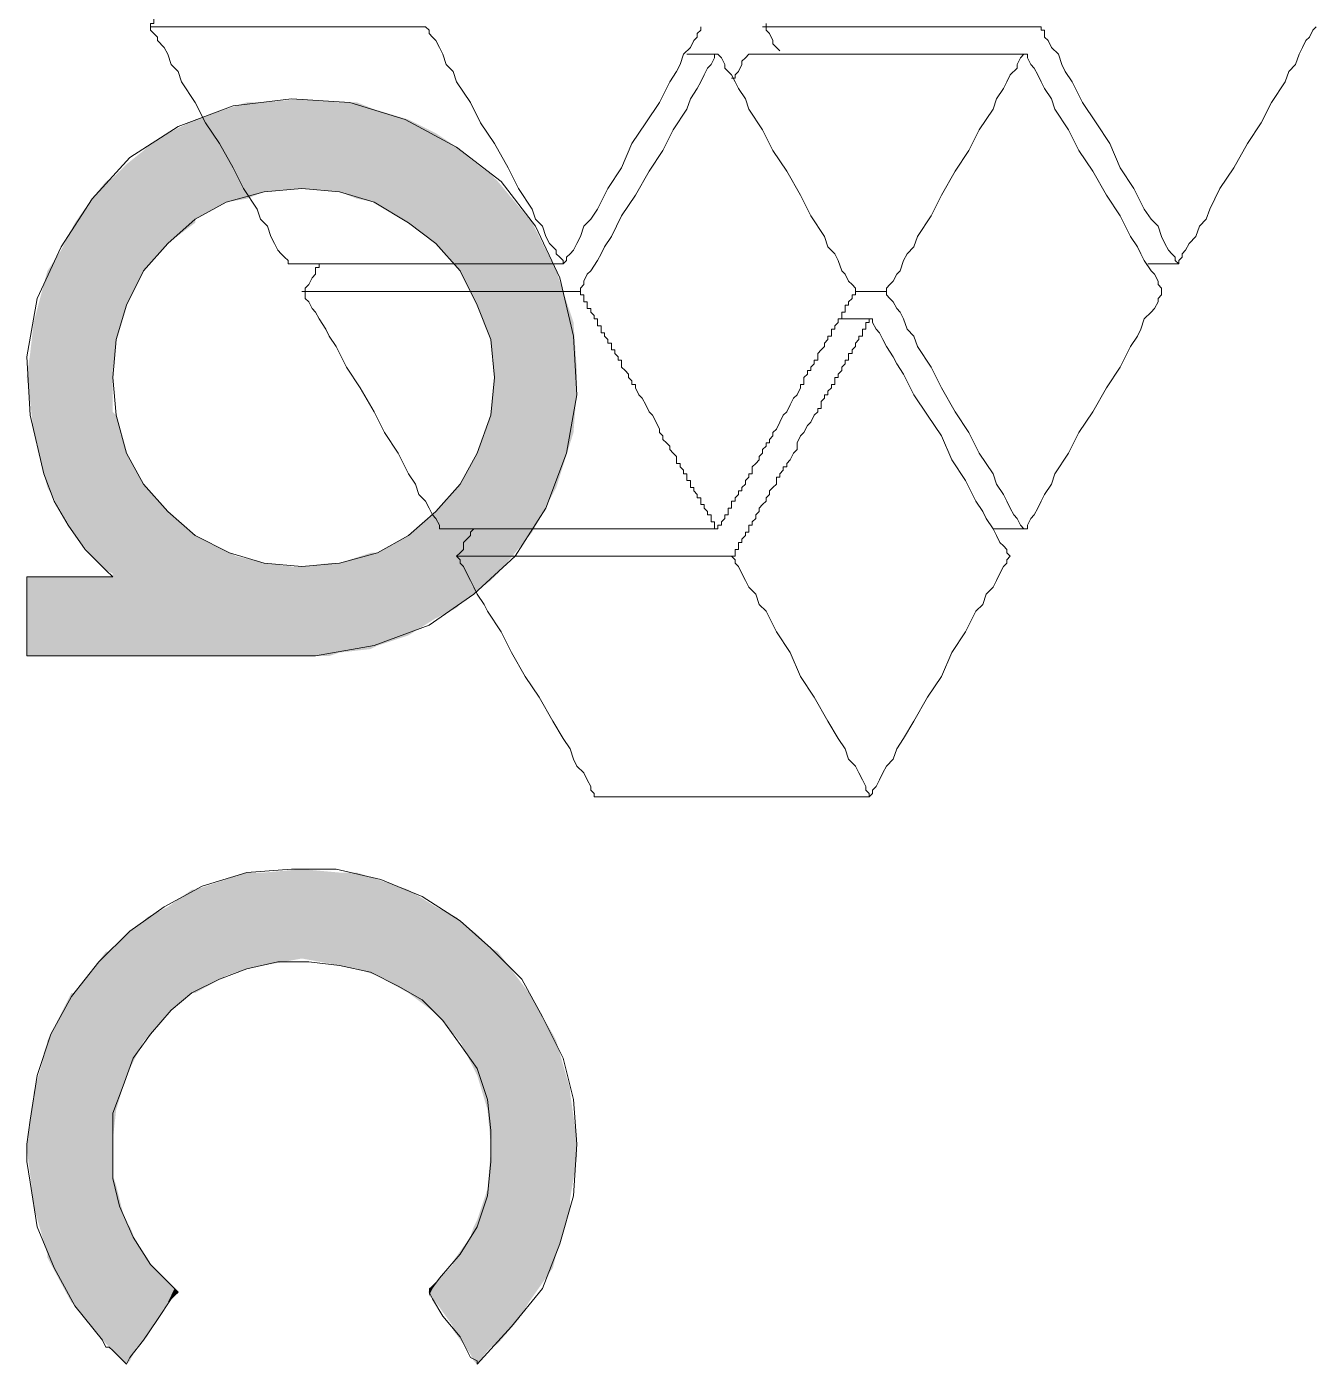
# Model space of a CAD drawing. Header units: millimetres. Extents: x 0 to 210, y 0 to 297.
# Drawn here: x 16.38 to 32.26, y 89.45 to 105.92 of the extents above; entities that cross this region are included whole.
import ezdxf

# ---------------------------------------------------------------- set-up
doc = ezdxf.new("R2010")
doc.units = ezdxf.units.MM
doc.header["$MEASUREMENT"] = 0
doc.layers.get('0').update_dxf_attribs({"linetype": 'CONTINUOUS'})

msp = doc.modelspace()

# ---------------------------------------------------------------- hatches: boundary and pattern name
at = {"true_color": 0x42556b}
for points in [[(18.838, 104.902), (18.457, 103.547), (18.457, 104.775)], [(18.838, 104.902), (18.838, 103.759), (18.457, 103.547)], [(19.092, 104.987), (18.838, 103.759), (18.838, 104.902)], [(19.092, 104.987), (19.092, 103.801), (18.838, 103.759)], [(19.304, 104.987), (19.092, 103.801), (19.092, 104.987)], [(19.304, 104.987), (19.304, 103.886), (19.092, 103.801)], [(19.77, 105.029), (19.304, 103.886), (19.304, 104.987)], [(19.77, 105.029), (19.77, 103.928), (19.304, 103.886)], [(20.235, 104.987), (19.77, 103.928), (19.77, 105.029)], [(20.235, 104.987), (20.235, 103.886), (19.77, 103.928)], [(20.447, 104.987), (20.235, 103.886), (20.235, 104.987)], [(20.447, 104.987), (20.447, 103.801), (20.235, 103.886)], [(20.659, 104.902), (20.447, 103.801), (20.447, 104.987)], [(20.659, 104.902), (20.659, 103.759), (20.447, 103.801)], [(21.082, 104.775), (20.659, 103.759), (20.659, 104.902)], [(18.457, 104.775), (18.119, 103.251), (18.119, 104.606)], [(18.457, 104.775), (18.457, 103.505), (18.119, 103.251)], [(21.082, 104.775), (21.082, 103.505), (20.659, 103.759)], [(21.421, 104.606), (21.082, 103.505), (21.082, 104.775)], [(18.119, 104.606), (17.865, 102.955), (17.865, 104.436)], [(18.119, 104.606), (18.119, 103.251), (17.865, 102.955)], [(21.421, 104.606), (21.421, 103.251), (21.082, 103.505)], [(21.675, 104.436), (21.421, 103.251), (21.421, 104.606)], [(17.865, 104.436), (17.822, 102.912), (17.822, 104.394)], [(17.865, 104.436), (17.865, 102.955), (17.822, 102.912)], [(21.675, 104.436), (21.675, 102.955), (21.421, 103.251)], [(21.717, 104.394), (21.675, 102.955), (21.675, 104.436)], [(17.822, 104.394), (17.611, 102.489), (17.611, 104.225)], [(17.822, 104.394), (17.822, 102.912), (17.611, 102.489)], [(21.717, 104.394), (21.717, 102.912), (21.675, 102.955)], [(21.929, 104.225), (21.717, 102.912), (21.717, 104.394)], [(17.484, 104.098), (17.441, 101.685), (17.441, 104.055)], [(17.484, 104.098), (17.484, 102.066), (17.441, 101.685)], [(17.611, 104.225), (17.484, 102.066), (17.484, 104.098)], [(17.611, 104.225), (17.611, 102.489), (17.484, 102.066)], [(21.929, 104.225), (21.929, 102.489), (21.717, 102.912)], [(22.098, 104.098), (21.929, 102.489), (21.929, 104.225)], [(22.098, 104.098), (22.098, 102.066), (21.929, 102.489)], [(22.14, 104.055), (22.098, 102.066), (22.098, 104.098)], [(17.357, 104.013), (17.187, 99.399), (17.187, 103.801)], [(17.357, 104.013), (17.357, 99.229), (17.187, 99.399)], [(17.441, 104.055), (17.357, 99.229), (17.357, 104.013)], [(17.441, 104.055), (17.441, 99.187), (17.357, 99.229)], [(22.14, 104.055), (22.14, 101.6), (22.098, 102.066)], [(22.183, 104.013), (22.14, 99.145), (22.14, 104.055)], [(22.183, 104.013), (22.183, 99.187), (22.14, 99.145)], [(22.606, 103.505), (22.183, 99.187), (22.183, 104.013)], [(17.187, 103.801), (16.976, 99.653), (16.976, 103.505)], [(17.187, 103.801), (17.187, 99.399), (16.976, 99.653)], [(16.976, 103.505), (16.806, 99.949), (16.806, 103.166)], [(16.976, 103.505), (16.976, 99.653), (16.806, 99.949)], [(22.606, 103.505), (22.606, 99.695), (22.183, 99.187)], [(22.902, 102.912), (22.606, 99.695), (22.606, 103.505)], [(16.806, 103.166), (16.637, 100.245), (16.637, 102.912)], [(16.806, 103.166), (16.806, 99.949), (16.637, 100.245)], [(16.637, 102.912), (16.468, 100.923), (16.468, 102.277)], [(16.637, 102.912), (16.637, 100.245), (16.468, 100.923)], [(22.902, 102.912), (22.902, 100.245), (22.606, 99.695)], [(23.114, 102.277), (22.902, 100.245), (22.902, 102.912)], [(16.468, 102.277), (16.425, 101.304), (16.425, 101.896)], [(16.468, 102.277), (16.468, 100.923), (16.425, 101.304)], [(23.114, 102.277), (23.114, 100.923), (22.902, 100.245)], [(23.156, 101.685), (23.114, 100.923), (23.114, 102.277)], [(16.425, 101.896), (16.425, 101.304), (16.383, 101.6)], [(23.156, 101.685), (23.156, 101.473), (23.114, 100.923)], [(22.14, 101.6), (22.098, 99.102), (22.098, 101.134)], [(22.14, 101.6), (22.14, 99.145), (22.098, 99.102)], [(17.484, 101.134), (17.441, 98.171), (17.441, 101.177)], [(17.484, 101.134), (17.484, 98.171), (17.441, 98.171)], [(17.611, 100.669), (17.484, 98.171), (17.484, 101.134)], [(22.098, 101.134), (21.929, 98.975), (21.929, 100.669)], [(22.098, 101.134), (22.098, 99.102), (21.929, 98.975)], [(17.611, 100.669), (17.611, 98.171), (17.484, 98.171)], [(17.822, 100.288), (17.611, 98.171), (17.611, 100.669)], [(21.929, 100.669), (21.717, 98.806), (21.717, 100.288)], [(21.929, 100.669), (21.929, 98.975), (21.717, 98.806)], [(17.822, 100.288), (17.822, 98.171), (17.611, 98.171)], [(18.076, 99.991), (17.822, 98.171), (17.822, 100.288)], [(21.675, 100.245), (21.421, 98.637), (21.421, 99.949)], [(21.675, 100.245), (21.675, 98.764), (21.421, 98.637)], [(21.717, 100.288), (21.675, 98.764), (21.675, 100.245)], [(21.717, 100.288), (21.717, 98.806), (21.675, 98.764)], [(18.076, 99.991), (18.076, 98.171), (17.822, 98.171)], [(18.119, 99.949), (18.076, 98.171), (18.076, 99.991)], [(18.119, 99.949), (18.119, 98.171), (18.076, 98.171)], [(18.457, 99.653), (18.119, 98.171), (18.119, 99.949)], [(21.421, 99.949), (21.082, 98.425), (21.082, 99.653)], [(21.421, 99.949), (21.421, 98.637), (21.082, 98.425)], [(18.457, 99.653), (18.457, 98.171), (18.119, 98.171)], [(18.881, 99.441), (18.457, 98.171), (18.457, 99.653)], [(21.082, 99.653), (20.701, 98.298), (20.701, 99.441)], [(21.082, 99.653), (21.082, 98.425), (20.701, 98.298)], [(18.881, 99.441), (18.881, 98.171), (18.457, 98.171)], [(18.965, 99.399), (18.881, 98.171), (18.881, 99.441)], [(18.965, 99.399), (18.965, 98.171), (18.881, 98.171)], [(19.304, 99.314), (18.965, 98.171), (18.965, 99.399)], [(19.304, 99.314), (19.304, 98.171), (18.965, 98.171)], [(19.346, 99.314), (19.304, 98.171), (19.304, 99.314)], [(19.346, 99.314), (19.346, 98.171), (19.304, 98.171)], [(19.643, 99.272), (19.346, 98.171), (19.346, 99.314)], [(20.108, 99.314), (19.77, 98.171), (19.77, 99.272)], [(20.108, 99.314), (20.108, 98.171), (19.77, 98.171)], [(20.235, 99.314), (20.108, 98.171), (20.108, 99.314)], [(20.235, 99.314), (20.235, 98.213), (20.108, 98.171)], [(20.616, 99.441), (20.235, 98.213), (20.235, 99.314)], [(20.616, 99.441), (20.616, 98.256), (20.235, 98.213)], [(20.701, 99.441), (20.616, 98.256), (20.616, 99.441)], [(20.701, 99.441), (20.701, 98.298), (20.616, 98.256)], [(16.425, 99.145), (16.383, 98.171), (16.383, 99.145)], [(16.425, 99.145), (16.425, 98.171), (16.383, 98.171)], [(16.552, 99.145), (16.425, 98.171), (16.425, 99.145)], [(16.552, 99.145), (16.552, 98.171), (16.425, 98.171)], [(16.722, 99.145), (16.552, 98.171), (16.552, 99.145)], [(16.722, 99.145), (16.722, 98.171), (16.552, 98.171)], [(16.891, 99.145), (16.722, 98.171), (16.722, 99.145)], [(16.891, 99.145), (16.891, 98.171), (16.722, 98.171)], [(16.933, 99.145), (16.891, 98.171), (16.891, 99.145)], [(16.933, 99.145), (16.933, 98.171), (16.891, 98.171)], [(17.272, 99.145), (16.933, 98.171), (16.933, 99.145)], [(17.272, 99.145), (17.272, 98.171), (16.933, 98.171)], [(17.399, 99.145), (17.272, 98.171), (17.272, 99.145)], [(17.399, 99.145), (17.399, 98.171), (17.272, 98.171)], [(17.441, 99.145), (17.399, 98.171), (17.399, 99.145)], [(17.441, 99.145), (17.441, 98.171), (17.399, 98.171)], [(19.643, 99.272), (19.643, 98.171), (19.346, 98.171)], [(19.77, 99.272), (19.643, 98.171), (19.643, 99.272)], [(19.77, 99.272), (19.77, 98.171), (19.643, 98.171)], [(19.77, 95.546), (19.304, 94.361), (19.304, 95.504)], [(19.77, 95.546), (19.77, 94.446), (19.304, 94.361)], [(20.235, 95.504), (19.77, 94.446), (19.77, 95.546)], [(18.838, 95.419), (18.457, 94.022), (18.457, 95.292)], [(18.838, 95.419), (18.838, 94.234), (18.457, 94.022)], [(19.092, 95.504), (18.838, 94.234), (18.838, 95.419)], [(19.092, 95.504), (19.092, 94.319), (18.838, 94.234)], [(19.304, 95.504), (19.092, 94.319), (19.092, 95.504)], [(19.304, 95.504), (19.304, 94.361), (19.092, 94.319)], [(20.235, 95.504), (20.235, 94.361), (19.77, 94.446)], [(20.447, 95.504), (20.235, 94.361), (20.235, 95.504)], [(20.447, 95.504), (20.447, 94.319), (20.235, 94.361)], [(20.701, 95.419), (20.447, 94.319), (20.447, 95.504)], [(20.701, 95.419), (20.701, 94.234), (20.447, 94.319)], [(21.082, 95.292), (20.701, 94.234), (20.701, 95.419)], [(18.415, 95.292), (18.119, 93.768), (18.119, 95.081)], [(18.415, 95.292), (18.415, 94.022), (18.119, 93.768)], [(18.457, 95.292), (18.415, 94.022), (18.415, 95.292)], [(18.457, 95.292), (18.457, 94.022), (18.415, 94.022)], [(21.082, 95.292), (21.082, 94.022), (20.701, 94.234)], [(21.421, 95.081), (21.082, 94.022), (21.082, 95.292)], [(18.119, 95.081), (17.865, 93.472), (17.865, 94.954)], [(18.119, 95.081), (18.119, 93.768), (17.865, 93.472)], [(21.421, 95.081), (21.421, 93.768), (21.082, 94.022)], [(21.675, 94.954), (21.421, 93.768), (21.421, 95.081)], [(17.822, 94.911), (17.611, 93.006), (17.611, 94.742)], [(17.822, 94.911), (17.822, 93.43), (17.611, 93.006)], [(17.865, 94.954), (17.822, 93.43), (17.822, 94.911)], [(17.865, 94.954), (17.865, 93.472), (17.822, 93.43)], [(21.675, 94.954), (21.675, 93.472), (21.421, 93.768)], [(21.717, 94.911), (21.675, 93.472), (21.675, 94.954)], [(21.717, 94.911), (21.717, 93.43), (21.675, 93.472)], [(21.929, 94.742), (21.717, 93.43), (21.717, 94.911)], [(17.611, 94.742), (17.484, 92.583), (17.484, 94.615)], [(17.611, 94.742), (17.611, 93.006), (17.484, 92.583)], [(21.929, 94.742), (21.929, 93.006), (21.717, 93.43)], [(22.056, 94.615), (21.929, 93.006), (21.929, 94.742)], [(17.357, 94.53), (16.976, 90.17), (16.976, 94.022)], [(17.357, 94.53), (17.357, 89.704), (16.976, 90.17)], [(17.399, 94.53), (17.357, 89.704), (17.357, 94.53)], [(17.399, 94.53), (17.399, 89.662), (17.357, 89.704)], [(17.441, 94.573), (17.399, 89.662), (17.399, 94.53)], [(17.441, 94.573), (17.441, 89.62), (17.399, 89.662)], [(17.484, 94.615), (17.441, 92.202), (17.441, 94.573)], [(17.484, 94.615), (17.484, 92.583), (17.441, 92.202)], [(22.056, 94.615), (22.056, 92.583), (21.929, 93.006)], [(22.098, 94.573), (22.056, 92.583), (22.056, 94.615)], [(22.098, 94.573), (22.098, 92.117), (22.056, 92.583)], [(22.183, 94.53), (22.098, 89.662), (22.098, 94.573)], [(22.183, 94.53), (22.183, 89.704), (22.098, 89.662)], [(22.437, 94.192), (22.183, 89.704), (22.183, 94.53)], [(22.437, 94.192), (22.437, 90.001), (22.183, 89.704)], [(22.564, 94.022), (22.437, 90.001), (22.437, 94.192)], [(16.933, 94.022), (16.637, 90.763), (16.637, 93.43)], [(16.933, 94.022), (16.933, 90.212), (16.637, 90.763)], [(16.976, 94.022), (16.933, 90.212), (16.933, 94.022)], [(16.976, 94.022), (16.976, 90.17), (16.933, 90.212)], [(22.564, 94.022), (22.564, 90.212), (22.437, 90.001)], [(22.86, 93.514), (22.564, 90.212), (22.564, 94.022)], [(16.637, 93.387), (16.468, 91.398), (16.468, 92.795)], [(16.637, 93.387), (16.637, 90.805), (16.468, 91.398)], [(22.86, 93.514), (22.86, 90.636), (22.564, 90.212)], [(22.902, 93.43), (22.86, 90.636), (22.86, 93.514)], [(22.902, 93.43), (22.902, 90.805), (22.86, 90.636)], [(23.072, 92.837), (22.902, 90.805), (22.902, 93.43)], [(16.468, 92.752), (16.425, 91.779), (16.425, 92.414)], [(16.468, 92.752), (16.468, 91.44), (16.425, 91.779)], [(23.072, 92.837), (23.072, 91.355), (22.902, 90.805)], [(23.156, 92.202), (23.072, 91.482), (23.072, 92.795)], [(16.425, 92.414), (16.425, 91.779), (16.383, 92.117)], [(22.098, 92.117), (22.056, 89.62), (22.056, 91.609)], [(22.098, 92.117), (22.098, 89.662), (22.056, 89.62)], [(23.156, 92.202), (23.156, 91.99), (23.072, 91.482)], [(17.484, 91.652), (17.441, 89.62), (17.441, 91.779)], [(17.484, 91.652), (17.484, 89.577), (17.441, 89.62)], [(17.568, 91.313), (17.484, 89.577), (17.484, 91.652)], [(22.056, 91.609), (21.929, 89.45), (21.929, 91.228)], [(22.056, 91.609), (22.056, 89.62), (21.929, 89.45)], [(17.568, 91.313), (17.568, 89.493), (17.484, 89.577)], [(17.611, 91.186), (17.568, 89.493), (17.568, 91.313)], [(17.611, 91.186), (17.611, 89.45), (17.568, 89.493)], [(17.653, 91.144), (17.611, 89.45), (17.611, 91.186)], [(17.653, 91.144), (17.653, 89.493), (17.611, 89.45)], [(17.738, 90.932), (17.653, 89.493), (17.653, 91.144)], [(21.886, 91.144), (21.844, 89.577), (21.844, 91.017)], [(21.886, 91.144), (21.886, 89.493), (21.844, 89.577)], [(21.929, 91.228), (21.886, 89.493), (21.886, 91.144)], [(21.929, 91.228), (21.929, 89.45), (21.886, 89.493)], [(17.738, 90.932), (17.738, 89.662), (17.653, 89.493)], [(17.865, 90.763), (17.738, 89.662), (17.738, 90.932)], [(21.844, 91.017), (21.632, 89.874), (21.632, 90.72)], [(21.844, 91.017), (21.844, 89.577), (21.632, 89.874)], [(17.865, 90.763), (17.865, 89.789), (17.738, 89.662)], [(17.907, 90.678), (17.865, 89.789), (17.865, 90.763)], [(17.907, 90.678), (17.907, 89.874), (17.865, 89.789)], [(18.119, 90.466), (17.907, 89.874), (17.907, 90.678)], [(21.632, 90.678), (21.421, 90.212), (21.421, 90.466)], [(21.632, 90.678), (21.632, 89.916), (21.421, 90.212)], [(18.119, 90.466), (18.119, 90.212), (17.907, 89.874)], [(18.203, 90.382), (18.119, 90.212), (18.119, 90.466)], [(21.421, 90.466), (21.336, 90.297), (21.336, 90.382)], [(21.421, 90.466), (21.421, 90.212), (21.336, 90.297)], [(18.203, 90.382), (18.203, 90.297), (18.119, 90.212)], [(18.246, 90.339), (18.203, 90.297), (18.203, 90.382)]]:
    msp.add_hatch(color=0, dxfattribs=at).paths.add_polyline_path(points)

# ---------------------------------------------------------------- linework, layer by layer
at = {"color": 0, "linetype": 'Continuous', "lineweight": 18, "true_color": 0xb1b4b4}
for points in [[(17.907, 105.918), (17.907, 105.96), (17.949, 105.96), (17.949, 106.045), (17.992, 106.087), (18.034, 106.172), (18.076, 106.214), (18.076, 106.257)], [(17.907, 105.918), (17.907, 105.876), (17.949, 105.833), (17.992, 105.791), (17.992, 105.749), (18.076, 105.664), (18.119, 105.579), (18.161, 105.452), (18.246, 105.368), (18.288, 105.241), (18.457, 104.987), (18.584, 104.733), (18.754, 104.479), (18.923, 104.182), (19.05, 103.928), (19.219, 103.674), (19.262, 103.547), (19.346, 103.463), (19.389, 103.336), (19.431, 103.251), (19.473, 103.166), (19.516, 103.124), (19.558, 103.082), (19.6, 103.039), (19.6, 102.997)], [(21.294, 105.918), (21.251, 105.918), (21.209, 105.918), (21.167, 105.918), (21.082, 105.918), (20.997, 105.918), (20.87, 105.918), (20.786, 105.918), (20.659, 105.918), (20.489, 105.918), (20.235, 105.918), (19.897, 105.918), (19.6, 105.918), (19.262, 105.918), (18.965, 105.918), (18.669, 105.918), (18.542, 105.918), (18.415, 105.918), (18.33, 105.918), (18.203, 105.918), (18.119, 105.918), (18.034, 105.918), (17.992, 105.918), (17.949, 105.918), (17.907, 105.918)], [(21.294, 105.918), (21.336, 105.876), (21.336, 105.833), (21.378, 105.791), (21.421, 105.749), (21.463, 105.664), (21.505, 105.579), (21.548, 105.452), (21.632, 105.368), (21.675, 105.241), (21.844, 104.987), (21.971, 104.733), (22.14, 104.479), (22.31, 104.182), (22.437, 103.928), (22.606, 103.674), (22.648, 103.547), (22.733, 103.463), (22.775, 103.336), (22.818, 103.251), (22.902, 103.166), (22.902, 103.124), (22.945, 103.082), (22.987, 103.039), (22.987, 102.997), (22.945, 102.997), (22.902, 102.997), (22.86, 102.997), (22.775, 102.997), (22.691, 102.997), (22.564, 102.997), (22.479, 102.997), (22.352, 102.997), (22.225, 102.997), (21.929, 102.997), (21.632, 102.997), (21.294, 102.997), (20.997, 102.997), (20.659, 102.997), (20.405, 102.997), (20.235, 102.997), (20.151, 102.997), (20.024, 102.997), (19.897, 102.997), (19.812, 102.997), (19.727, 102.997), (19.685, 102.997), (19.643, 102.997), (19.6, 102.997)], [(24.68, 105.918), (24.68, 105.876), (24.638, 105.833), (24.638, 105.791), (24.596, 105.749), (24.553, 105.664), (24.469, 105.579), (24.426, 105.452), (24.384, 105.368), (24.299, 105.241), (24.172, 104.987), (24.003, 104.733), (23.834, 104.479), (23.707, 104.182), (23.537, 103.928), (23.41, 103.674), (23.326, 103.547), (23.241, 103.463), (23.199, 103.336), (23.156, 103.251), (23.114, 103.166), (23.072, 103.124), (23.029, 103.082), (23.029, 103.039), (22.987, 102.997)], [(25.442, 105.918), (25.485, 105.918), (25.485, 105.96)], [(25.442, 105.918), (25.485, 105.918), (25.485, 105.876), (25.527, 105.833), (25.569, 105.749), (25.569, 105.706), (25.612, 105.664), (25.654, 105.622)], [(28.871, 105.918), (28.829, 105.918), (28.787, 105.918), (28.702, 105.918), (28.617, 105.918), (28.533, 105.918), (28.448, 105.918), (28.321, 105.918), (28.194, 105.918), (28.067, 105.918), (27.771, 105.918), (27.474, 105.918), (27.178, 105.918), (26.839, 105.918), (26.543, 105.918), (26.247, 105.918), (26.12, 105.918), (25.993, 105.918), (25.866, 105.918), (25.781, 105.918), (25.696, 105.918), (25.612, 105.918), (25.527, 105.918), (25.485, 105.918), (25.442, 105.918)], [(28.871, 105.918), (28.871, 105.876), (28.914, 105.876), (28.914, 105.791), (28.956, 105.749), (28.998, 105.664), (29.083, 105.579), (29.125, 105.452), (29.168, 105.368), (29.252, 105.241), (29.379, 104.987), (29.549, 104.733), (29.718, 104.479), (29.845, 104.182), (30.014, 103.928), (30.141, 103.674), (30.226, 103.547), (30.311, 103.463), (30.353, 103.336), (30.395, 103.251), (30.438, 103.166), (30.48, 103.124), (30.522, 103.082), (30.522, 103.039), (30.565, 102.997), (30.522, 102.997), (30.48, 102.997), (30.438, 102.997), (30.353, 102.997), (30.311, 102.997), (30.226, 102.997), (30.184, 102.997)], [(32.258, 105.918), (32.216, 105.876), (32.173, 105.791), (32.131, 105.749), (32.089, 105.664), (32.046, 105.579), (32.004, 105.452), (31.919, 105.368), (31.877, 105.241), (31.708, 104.987), (31.581, 104.733), (31.411, 104.479), (31.242, 104.182), (31.073, 103.928), (30.946, 103.674), (30.903, 103.547), (30.819, 103.463), (30.776, 103.336), (30.692, 103.251), (30.649, 103.166), (30.607, 103.124), (30.607, 103.082), (30.565, 103.039), (30.565, 102.997)], [(24.892, 105.579), (24.85, 105.579), (24.85, 105.537), (24.807, 105.452), (24.765, 105.41), (24.723, 105.325), (24.68, 105.241), (24.638, 105.156), (24.553, 105.029), (24.511, 104.902), (24.342, 104.648), (24.215, 104.394), (24.045, 104.14), (23.876, 103.844), (23.707, 103.59), (23.58, 103.336), (23.495, 103.209), (23.453, 103.124), (23.41, 103.039), (23.326, 102.912), (23.283, 102.87), (23.241, 102.785), (23.241, 102.743), (23.199, 102.701), (23.199, 102.658)], [(24.892, 105.579), (24.85, 105.579), (24.807, 105.579), (24.765, 105.579), (24.68, 105.579), (24.638, 105.579), (24.553, 105.579), (24.511, 105.579)], [(24.892, 105.579), (24.934, 105.537), (24.977, 105.452), (24.977, 105.41), (25.061, 105.325), (25.104, 105.241), (25.146, 105.156), (25.231, 105.029), (25.273, 104.902), (25.442, 104.648), (25.569, 104.394), (25.739, 104.14), (25.908, 103.844), (26.035, 103.59), (26.204, 103.336), (26.247, 103.209), (26.331, 103.124), (26.374, 103.039), (26.416, 102.912), (26.458, 102.87), (26.501, 102.785), (26.543, 102.743), (26.585, 102.701), (26.585, 102.658)], [(25.061, 105.283), (25.104, 105.283), (25.104, 105.325), (25.146, 105.368), (25.188, 105.452), (25.188, 105.495), (25.231, 105.537), (25.273, 105.579)], [(28.66, 105.579), (28.617, 105.579), (28.575, 105.579), (28.533, 105.579), (28.448, 105.579), (28.363, 105.579), (28.236, 105.579), (28.152, 105.579), (28.025, 105.579), (27.898, 105.579), (27.601, 105.579), (27.305, 105.579), (26.966, 105.579), (26.67, 105.579), (26.331, 105.579), (26.077, 105.579), (25.908, 105.579), (25.781, 105.579), (25.696, 105.579), (25.569, 105.579), (25.485, 105.579), (25.4, 105.579), (25.358, 105.579), (25.315, 105.579), (25.273, 105.579)], [(28.66, 105.579), (28.617, 105.537), (28.575, 105.452), (28.575, 105.41), (28.49, 105.325), (28.448, 105.241), (28.406, 105.156), (28.321, 105.029), (28.279, 104.902), (28.109, 104.648), (27.982, 104.394), (27.813, 104.14), (27.644, 103.844), (27.517, 103.59), (27.347, 103.336), (27.305, 103.209), (27.22, 103.124), (27.178, 103.039), (27.136, 102.912), (27.093, 102.87), (27.051, 102.785), (27.009, 102.743), (26.966, 102.701), (26.966, 102.658)], [(28.66, 105.579), (28.702, 105.579), (28.702, 105.537), (28.744, 105.452), (28.787, 105.41), (28.829, 105.325), (28.871, 105.241), (28.914, 105.156), (28.998, 105.029), (29.041, 104.902), (29.21, 104.648), (29.337, 104.394), (29.506, 104.14), (29.676, 103.844), (29.845, 103.59), (29.972, 103.336), (30.057, 103.209), (30.099, 103.124), (30.141, 103.039), (30.226, 102.912), (30.268, 102.87), (30.311, 102.785), (30.311, 102.743), (30.353, 102.701), (30.353, 102.658)], [(19.77, 102.658), (19.812, 102.658), (19.812, 102.701), (19.854, 102.743), (19.897, 102.828), (19.939, 102.87), (19.939, 102.955), (19.981, 102.955), (19.981, 102.997)], [(19.77, 102.658), (19.812, 102.658), (19.812, 102.616), (19.812, 102.574), (19.854, 102.531), (19.897, 102.447), (19.939, 102.404), (19.981, 102.32), (20.066, 102.193), (20.108, 102.108), (20.193, 101.981), (20.32, 101.727), (20.489, 101.473), (20.659, 101.177), (20.786, 100.923), (20.955, 100.669), (21.082, 100.415), (21.167, 100.288), (21.209, 100.161), (21.294, 100.076), (21.336, 99.991), (21.378, 99.907), (21.421, 99.864), (21.463, 99.78), (21.463, 99.737), (21.505, 99.737)], [(23.199, 102.658), (23.156, 102.658), (23.114, 102.658), (23.029, 102.658), (22.945, 102.658), (22.86, 102.658), (22.775, 102.658), (22.648, 102.658), (22.521, 102.658), (22.394, 102.658), (22.098, 102.658), (21.802, 102.658), (21.505, 102.658), (21.167, 102.658), (20.87, 102.658), (20.574, 102.658), (20.447, 102.658), (20.32, 102.658), (20.193, 102.658), (20.108, 102.658), (20.024, 102.658), (19.939, 102.658), (19.897, 102.658), (19.854, 102.658), (19.812, 102.658)], [(23.199, 102.658), (23.199, 102.616), (23.241, 102.616), (23.241, 102.574), (23.241, 102.531), (23.283, 102.531), (23.283, 102.489), (23.283, 102.447), (23.326, 102.447), (23.326, 102.404), (23.368, 102.362), (23.368, 102.32), (23.41, 102.32), (23.41, 102.277), (23.41, 102.235), (23.453, 102.235), (23.453, 102.193), (23.453, 102.15), (23.495, 102.15), (23.495, 102.108), (23.537, 102.066), (23.537, 102.023), (23.58, 102.023), (23.58, 101.981), (23.58, 101.939), (23.622, 101.939), (23.622, 101.896), (23.664, 101.854), (23.664, 101.812), (23.707, 101.812), (23.707, 101.769), (23.707, 101.727), (23.749, 101.685), (23.791, 101.642), (23.791, 101.6), (23.834, 101.558), (23.834, 101.515), (23.876, 101.515), (23.876, 101.473), (23.918, 101.388), (23.961, 101.346), (24.003, 101.261), (24.045, 101.177), (24.088, 101.134), (24.13, 101.05), (24.172, 100.965), (24.172, 100.923), (24.215, 100.88), (24.215, 100.838), (24.257, 100.796), (24.299, 100.753), (24.299, 100.711), (24.342, 100.669), (24.384, 100.626), (24.384, 100.584), (24.384, 100.542), (24.426, 100.542), (24.426, 100.499), (24.469, 100.457), (24.469, 100.415), (24.511, 100.415), (24.511, 100.372), (24.511, 100.33), (24.553, 100.33), (24.553, 100.288), (24.553, 100.245), (24.596, 100.245), (24.596, 100.203), (24.638, 100.161), (24.638, 100.118), (24.68, 100.118), (24.68, 100.076), (24.68, 100.034), (24.723, 100.034), (24.723, 99.991), (24.765, 99.949), (24.765, 99.907), (24.807, 99.907), (24.807, 99.864), (24.807, 99.822), (24.85, 99.822), (24.85, 99.78), (24.85, 99.737), (24.892, 99.737), (24.85, 99.737), (24.807, 99.737), (24.723, 99.737), (24.68, 99.737), (24.553, 99.737), (24.469, 99.737), (24.342, 99.737), (24.215, 99.737), (24.088, 99.737), (23.791, 99.737), (23.495, 99.737), (23.199, 99.737), (22.86, 99.737), (22.564, 99.737), (22.267, 99.737), (22.14, 99.737), (22.013, 99.737), (21.886, 99.737), (21.802, 99.737), (21.717, 99.737), (21.632, 99.737), (21.59, 99.737), (21.548, 99.737), (21.505, 99.737)], [(26.585, 102.658), (26.585, 102.616), (26.543, 102.616), (26.543, 102.574), (26.501, 102.531), (26.501, 102.489), (26.458, 102.489), (26.458, 102.447), (26.458, 102.404), (26.416, 102.404), (26.416, 102.362), (26.416, 102.32), (26.374, 102.32), (26.374, 102.277), (26.331, 102.235), (26.331, 102.193), (26.289, 102.193), (26.289, 102.15), (26.289, 102.108), (26.247, 102.108), (26.247, 102.066), (26.204, 102.023), (26.204, 101.981), (26.162, 101.939), (26.12, 101.896), (26.12, 101.854), (26.12, 101.812), (26.077, 101.812), (26.077, 101.769), (26.035, 101.727), (26.035, 101.685), (25.993, 101.685), (25.993, 101.642), (25.95, 101.6), (25.95, 101.558), (25.95, 101.515), (25.908, 101.515), (25.908, 101.473), (25.866, 101.388), (25.823, 101.346), (25.781, 101.261), (25.739, 101.177), (25.696, 101.134), (25.654, 101.05), (25.612, 100.965), (25.569, 100.923), (25.569, 100.88), (25.527, 100.838), (25.527, 100.796), (25.485, 100.796), (25.485, 100.753), (25.442, 100.711), (25.442, 100.669), (25.4, 100.626), (25.4, 100.584), (25.358, 100.542), (25.315, 100.499), (25.315, 100.457), (25.315, 100.415), (25.273, 100.415), (25.273, 100.372), (25.231, 100.33), (25.231, 100.288), (25.188, 100.245), (25.188, 100.203), (25.146, 100.203), (25.146, 100.161), (25.104, 100.118), (25.104, 100.076), (25.061, 100.076), (25.061, 100.034), (25.061, 99.991), (25.019, 99.991), (25.019, 99.949), (25.019, 99.907), (24.977, 99.907), (24.977, 99.864), (24.934, 99.822), (24.934, 99.78), (24.892, 99.78), (24.892, 99.737)], [(26.966, 102.658), (26.924, 102.658), (26.839, 102.658), (26.755, 102.658), (26.712, 102.658), (26.628, 102.658), (26.585, 102.658)], [(26.966, 102.658), (26.966, 102.616), (27.009, 102.574), (27.051, 102.531), (27.093, 102.447), (27.136, 102.404), (27.178, 102.32), (27.22, 102.193), (27.305, 102.108), (27.347, 101.981), (27.517, 101.727), (27.644, 101.473), (27.813, 101.177), (27.982, 100.923), (28.109, 100.669), (28.279, 100.415), (28.321, 100.288), (28.406, 100.161), (28.448, 100.076), (28.49, 99.991), (28.533, 99.907), (28.575, 99.864), (28.617, 99.78), (28.66, 99.737), (28.617, 99.737), (28.533, 99.737), (28.49, 99.737), (28.406, 99.737), (28.363, 99.737), (28.321, 99.737), (28.279, 99.737)], [(30.353, 102.658), (30.353, 102.616), (30.311, 102.574), (30.311, 102.531), (30.268, 102.447), (30.226, 102.404), (30.141, 102.32), (30.099, 102.193), (30.057, 102.108), (29.972, 101.981), (29.845, 101.727), (29.676, 101.473), (29.506, 101.177), (29.337, 100.923), (29.21, 100.669), (29.041, 100.415), (28.998, 100.288), (28.914, 100.161), (28.871, 100.076), (28.829, 99.991), (28.787, 99.907), (28.744, 99.864), (28.702, 99.78), (28.702, 99.737), (28.66, 99.737)], [(26.755, 102.32), (26.755, 102.277), (26.712, 102.277), (26.712, 102.235), (26.712, 102.193), (26.67, 102.193), (26.67, 102.15), (26.67, 102.108), (26.628, 102.108), (26.628, 102.066), (26.585, 102.023), (26.585, 101.981), (26.543, 101.939), (26.543, 101.896), (26.501, 101.896), (26.501, 101.854), (26.501, 101.812), (26.458, 101.812), (26.458, 101.769), (26.416, 101.727), (26.416, 101.685), (26.374, 101.642), (26.374, 101.6), (26.331, 101.6), (26.331, 101.558), (26.331, 101.515), (26.289, 101.515), (26.289, 101.473), (26.247, 101.431), (26.247, 101.388), (26.204, 101.388), (26.204, 101.346), (26.162, 101.304), (26.162, 101.261), (26.162, 101.219), (26.12, 101.219), (26.12, 101.177), (26.077, 101.134), (26.035, 101.05), (25.993, 101.007), (25.95, 100.923), (25.908, 100.88), (25.866, 100.796), (25.866, 100.711), (25.823, 100.669), (25.781, 100.584), (25.739, 100.542), (25.739, 100.499), (25.696, 100.499), (25.696, 100.457), (25.654, 100.415), (25.654, 100.372), (25.612, 100.372), (25.612, 100.33), (25.612, 100.288), (25.569, 100.245), (25.527, 100.203), (25.527, 100.161), (25.485, 100.118), (25.485, 100.076), (25.442, 100.034), (25.4, 99.991), (25.4, 99.949), (25.358, 99.907), (25.358, 99.864), (25.315, 99.822), (25.315, 99.78), (25.273, 99.78), (25.273, 99.737), (25.273, 99.695), (25.231, 99.695), (25.231, 99.653), (25.188, 99.61), (25.188, 99.568), (25.146, 99.568), (25.146, 99.526), (25.146, 99.483), (25.104, 99.483), (25.104, 99.441), (25.104, 99.399), (25.061, 99.399)], [(26.755, 102.32), (26.712, 102.32), (26.67, 102.32), (26.585, 102.32), (26.501, 102.32), (26.458, 102.32), (26.416, 102.32), (26.374, 102.32)], [(26.755, 102.32), (26.797, 102.32), (26.797, 102.277), (26.839, 102.193), (26.882, 102.15), (26.924, 102.066), (26.966, 101.981), (27.051, 101.854), (27.093, 101.769), (27.178, 101.642), (27.305, 101.388), (27.474, 101.134), (27.644, 100.88), (27.771, 100.584), (27.94, 100.33), (28.067, 100.076), (28.152, 99.949), (28.194, 99.864), (28.279, 99.737), (28.321, 99.653), (28.363, 99.568), (28.406, 99.526), (28.448, 99.483), (28.448, 99.441), (28.49, 99.399)], [(21.675, 99.399), (21.717, 99.441), (21.759, 99.483), (21.759, 99.568), (21.802, 99.61), (21.844, 99.653), (21.844, 99.695), (21.886, 99.737)], [(21.675, 99.399), (21.717, 99.356), (21.717, 99.314), (21.759, 99.272), (21.802, 99.187), (21.844, 99.102), (21.886, 99.018), (21.929, 98.933), (22.013, 98.806), (22.056, 98.721), (22.225, 98.467), (22.352, 98.213), (22.521, 97.917), (22.691, 97.663), (22.86, 97.367), (22.987, 97.155), (23.072, 97.028), (23.114, 96.901), (23.156, 96.816), (23.241, 96.732), (23.283, 96.647), (23.326, 96.562), (23.326, 96.52), (23.368, 96.478), (23.368, 96.435)], [(25.061, 99.399), (25.019, 99.399), (24.977, 99.399), (24.934, 99.399), (24.85, 99.399), (24.765, 99.399), (24.638, 99.399), (24.553, 99.399), (24.426, 99.399), (24.299, 99.399), (24.003, 99.399), (23.707, 99.399), (23.368, 99.399), (23.072, 99.399), (22.775, 99.399), (22.479, 99.399), (22.352, 99.399), (22.225, 99.399), (22.098, 99.399), (22.013, 99.399), (21.929, 99.399), (21.844, 99.399), (21.759, 99.399), (21.717, 99.399), (21.675, 99.399)], [(25.061, 99.399), (25.104, 99.356), (25.104, 99.314), (25.146, 99.272), (25.188, 99.187), (25.231, 99.102), (25.273, 99.018), (25.358, 98.933), (25.4, 98.806), (25.485, 98.721), (25.612, 98.467), (25.781, 98.213), (25.908, 97.917), (26.077, 97.663), (26.247, 97.367), (26.374, 97.155), (26.458, 97.028), (26.501, 96.901), (26.585, 96.816), (26.628, 96.732), (26.67, 96.647), (26.712, 96.562), (26.712, 96.52), (26.755, 96.478), (26.755, 96.435), (26.67, 96.435), (26.628, 96.435), (26.543, 96.435), (26.458, 96.435), (26.374, 96.435), (26.247, 96.435), (26.12, 96.435), (25.993, 96.435), (25.696, 96.435), (25.4, 96.435), (25.061, 96.435), (24.765, 96.435), (24.469, 96.435), (24.172, 96.435), (24.045, 96.435), (23.918, 96.435), (23.791, 96.435), (23.707, 96.435), (23.622, 96.435), (23.537, 96.435), (23.453, 96.435), (23.41, 96.435), (23.368, 96.435)], [(28.49, 99.399), (28.448, 99.356), (28.448, 99.314), (28.406, 99.272), (28.363, 99.187), (28.321, 99.102), (28.279, 99.018), (28.194, 98.933), (28.152, 98.806), (28.067, 98.721), (27.94, 98.467), (27.771, 98.213), (27.644, 97.917), (27.474, 97.663), (27.305, 97.367), (27.178, 97.155), (27.093, 97.028), (27.051, 96.901), (26.966, 96.816), (26.924, 96.732), (26.882, 96.647), (26.839, 96.562), (26.797, 96.52), (26.797, 96.478), (26.755, 96.435)]]:
    msp.add_lwpolyline(points, dxfattribs=at)
at = {"color": 0, "linetype": 'Continuous', "lineweight": 9, "true_color": 0x42556b}
for points in [[(16.383, 99.145), (16.425, 99.145), (16.552, 99.145), (16.976, 99.145), (17.314, 99.145), (17.399, 99.145), (17.441, 99.145), (17.357, 99.229), (17.103, 99.483), (16.891, 99.78), (16.722, 100.076), (16.595, 100.415), (16.425, 101.134), (16.383, 101.854), (16.51, 102.574), (16.806, 103.209), (17.187, 103.801), (17.653, 104.309), (18.246, 104.69), (18.923, 104.944), (19.643, 105.029), (20.362, 104.987), (21.04, 104.775), (21.675, 104.436), (22.225, 104.013), (22.648, 103.463), (22.945, 102.828), (23.114, 102.108), (23.156, 101.388), (23.029, 100.669), (22.775, 99.991), (22.394, 99.399), (21.886, 98.933), (21.336, 98.552), (20.659, 98.298), (19.939, 98.171), (19.77, 98.171), (19.727, 98.171), (19.6, 98.171), (19.389, 98.171), (19.135, 98.171), (18.542, 98.171), (17.23, 98.171), (16.976, 98.171), (16.722, 98.171), (16.552, 98.171), (16.425, 98.171), (16.383, 98.171), (16.383, 98.256), (16.383, 98.637), (16.383, 98.975), (16.383, 99.102)], [(22.14, 101.6), (22.098, 102.066), (21.929, 102.489), (21.717, 102.912), (21.421, 103.251), (21.082, 103.505), (20.659, 103.759), (20.235, 103.886), (19.77, 103.928), (19.304, 103.886), (18.838, 103.759), (18.457, 103.547), (18.119, 103.251), (17.822, 102.912), (17.611, 102.489), (17.484, 102.066), (17.441, 101.6), (17.484, 101.134), (17.611, 100.669), (17.822, 100.288), (18.119, 99.949), (18.457, 99.653), (18.881, 99.441), (19.304, 99.314), (19.77, 99.272), (20.235, 99.314), (20.701, 99.441), (21.082, 99.653), (21.421, 99.949), (21.717, 100.288), (21.929, 100.669), (22.098, 101.134)], [(18.246, 90.339), (18.203, 90.297), (18.161, 90.255), (17.992, 90.001), (17.822, 89.747), (17.653, 89.535), (17.611, 89.45), (17.568, 89.493), (17.441, 89.62), (17.399, 89.662), (17.357, 89.662), (17.314, 89.747), (16.976, 90.17), (16.722, 90.636), (16.51, 91.144), (16.425, 91.694), (16.383, 91.948), (16.383, 92.075), (16.383, 92.16), (16.425, 92.456), (16.51, 93.006), (16.679, 93.514), (16.933, 93.98), (17.272, 94.403), (17.653, 94.784), (18.076, 95.081), (18.542, 95.335), (19.092, 95.504), (19.643, 95.546), (20.193, 95.546), (20.743, 95.419), (21.251, 95.208), (21.717, 94.911), (22.098, 94.573), (22.479, 94.192), (22.733, 93.726), (22.987, 93.218), (23.114, 92.71), (23.156, 92.16), (23.114, 91.525), (22.945, 90.932), (22.733, 90.382), (22.352, 89.916), (21.929, 89.45), (21.929, 89.493), (21.844, 89.535), (21.717, 89.789), (21.505, 90.043), (21.378, 90.255), (21.336, 90.339), (21.463, 90.509), (21.717, 90.805), (21.929, 91.144), (22.056, 91.525), (22.098, 91.948), (22.098, 92.329), (22.056, 92.71), (21.929, 93.091), (21.717, 93.387), (21.505, 93.684), (21.251, 93.938), (20.955, 94.107), (20.616, 94.276), (20.235, 94.361), (19.854, 94.403), (19.473, 94.403), (19.092, 94.319), (18.754, 94.192), (18.415, 94.022), (18.161, 93.811), (17.907, 93.514), (17.695, 93.218), (17.568, 92.879), (17.441, 92.541), (17.441, 92.117), (17.441, 91.736), (17.526, 91.398), (17.695, 91.017), (17.907, 90.678)]]:
    msp.add_lwpolyline(points, close=True, dxfattribs=at)

doc.saveas('drawing.dxf')
